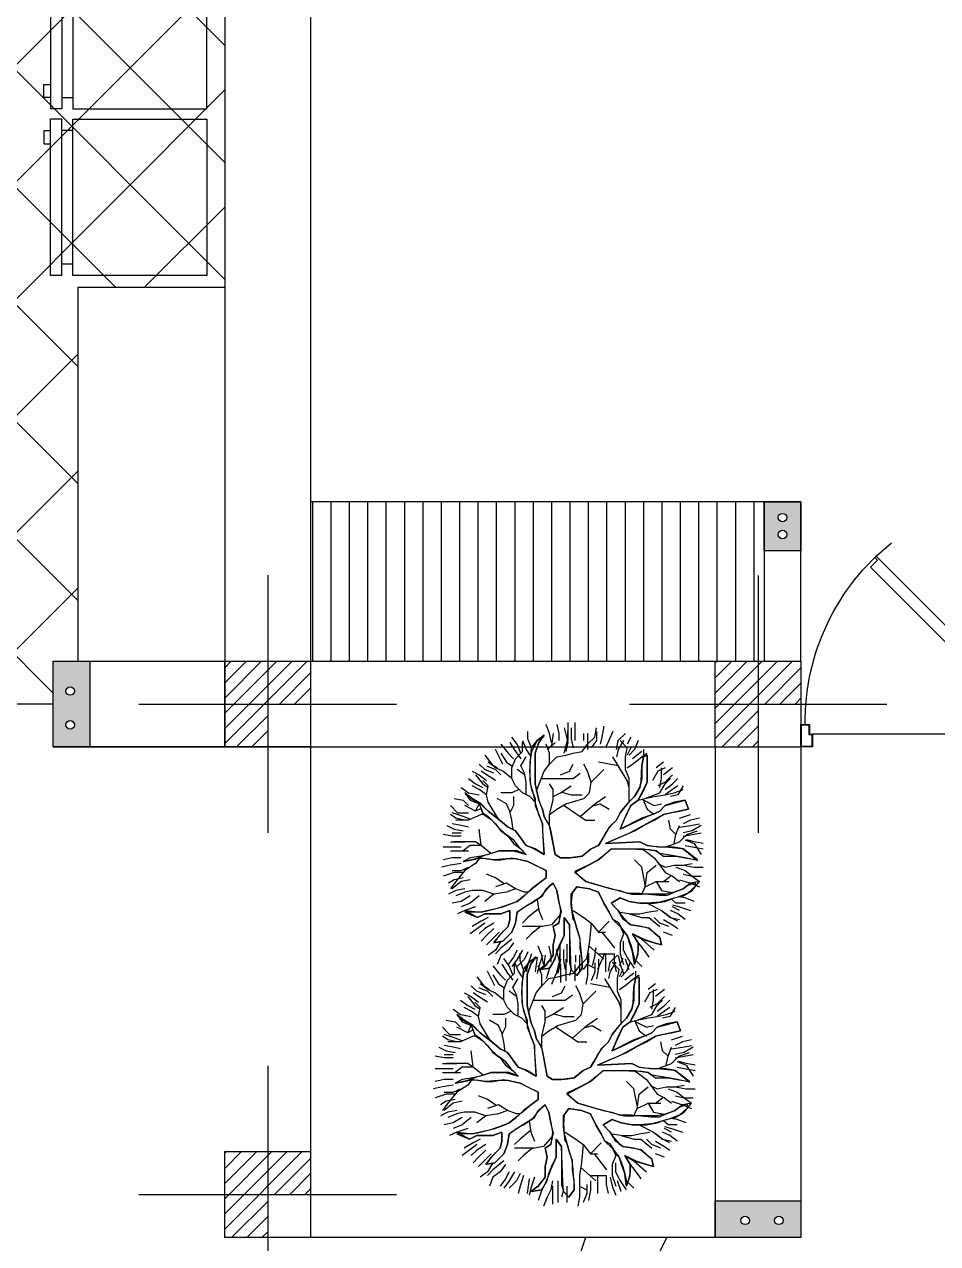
# Model space of a CAD drawing. Header units: inches. Extents: x -1482 to -895, y -39 to 122.
# Drawn here: x -1461.751 to -1458.026, y 71.573 to 76.544 of the extents above; entities that cross this region are included whole.
import ezdxf

# ---------------------------------------------------------------- set-up
doc = ezdxf.new("R2010")
doc.units = ezdxf.units.IN
doc.header["$MEASUREMENT"] = 0
doc.linetypes.add('DASHED2', pattern=[0.375, 0.25, -0.125])
doc.linetypes.add('SOLID_LINE', pattern=[0])
for name, color, linetype in [('axe', 150, 'Continuous'), ('fur', 22, 'Continuous'), ('GRADIANT', 251, 'Continuous')]:
    doc.layers.add(name, color=color, linetype=linetype)

# ---------------------------------------------------------------- blocks, each defined once
blk = doc.blocks.new('A$C78557366')
at = {"layer": 'GRADIANT', "ltscale": 0.3}
h = blk.add_hatch(dxfattribs=at)
h.set_pattern_fill('ANSI31', color=256, scale=0.2)
h.paths.add_polyline_path([(-0.1, 0), (0, 0), (0, 0.1), (-0.1, 0.1)], flags=16)
h.paths.add_polyline_path([(0.1, 0), (0.1, 0.1), (-0.1, 0.1), (-0.1, 0)], flags=17)
h.paths.add_polyline_path([(0, -0.1), (0.1, -0.1), (0.1, 0.1), (0, 0.1)])
h.paths.add_polyline_path([(0.1, -0.1), (0.1, 0.1), (-0.1, 0.1), (-0.1, -0.1)])
at = {"layer": 'axe', "ltscale": 0.3}
for p, q in [((0, 0.3), (0, -0.3)), ((-0.3, 0), (0.3, 0))]:
    blk.add_line(p, q, dxfattribs=at)
blk.add_lwpolyline([(0.1, 0.1), (-0.1, 0.1), (-0.1, -0.1), (0.1, -0.1)], close=True, dxfattribs=at)
blk = doc.blocks.new('*X10')
at = {"color": 0, "linetype": 'SOLID_LINE'}
for p, q in [((-0.105246, 1.993382), (0.090901, 2.242167)), ((0.090901, 2.242167), (0.050018, 2.024422)), ((0.46923, 2.195139), (0.531336, 2.210659)), ((0.531336, 2.055461), (0.46923, 2.195139)), ((0.531336, 2.210659), (0.655547, 2.070981)), ((-0.943671, 2.024422), (-0.788408, 2.086501)), ((-0.850513, 1.682986), (-0.943671, 2.024422)), ((-0.788408, 2.086501), (-0.695249, 1.651947)), ((-0.136299, 1.745065), (-0.120773, 1.915783)), ((-0.120773, 1.915783), (-0.105246, 1.993382)), ((0.050018, 2.024422), (0.018965, 1.869224)), ((0.577915, 1.993382), (0.531336, 2.055461)), ((0.640021, 1.838184), (0.577915, 1.993382)), ((0.655547, 2.070981), (0.717653, 1.915783)), ((0.717653, 1.915783), (0.764232, 1.760585)), ((-0.757355, 1.589868), (-0.850513, 1.682986)), ((-0.151825, 1.465709), (-0.136299, 1.745065)), ((0.018965, 1.869224), (-0.027614, 1.589868)), ((0.68713, 1.724685), (0.640021, 1.838184)), ((0.68713, 1.57844), (0.68713, 1.724685)), ((0.764232, 1.760585), (0.810811, 1.589868)), ((-0.726302, 1.527788), (-0.757355, 1.589868)), ((-0.664196, 1.372591), (-0.726302, 1.527788)), ((-0.695249, 1.651947), (-0.508932, 1.310511)), ((-0.074193, 1.527789), (-0.08972, 1.41915)), ((-0.027614, 1.589868), (-0.074193, 1.527789)), ((0.671073, 1.40363), (0.68713, 1.57844)), ((0.810811, 1.589868), (0.826338, 1.372591)), ((1.249611, 1.409696), (1.338708, 1.496749)), ((1.338708, 1.496749), (1.41634, 1.589868)), ((1.41634, 1.589868), (1.540552, 1.620907)), ((1.509499, 1.496749), (1.452104, 1.319699)), ((1.540552, 1.620907), (1.509499, 1.496749)), ((-1.688938, 1.310511), (-1.719991, 1.372591)), ((-1.719991, 1.372591), (-1.254199, 1.372591)), ((-1.533674, 1.279472), (-1.688938, 1.310511)), ((-1.266828, 1.269581), (-1.533674, 1.279472)), ((-1.161041, 1.248432), (-1.266828, 1.269581)), ((-1.254199, 1.372591), (-1.090309, 1.297199)), ((-1.090309, 1.297199), (-0.943671, 1.217393)), ((-0.446827, 0.906997), (-0.664196, 1.372591)), ((-0.508932, 1.310511), (-0.372516, 1.05648)), ((-0.229457, 1.248432), (-0.167352, 1.372591)), ((-0.167352, 1.372591), (-0.151825, 1.465709)), ((-0.08972, 1.41915), (-0.105246, 0.751799)), ((0.653381, 1.240951), (0.671073, 1.40363)), ((0.826338, 1.372591), (0.826338, 1.248432)), ((1.198971, 1.093234), (1.230024, 1.279472)), ((1.230024, 1.279472), (1.249611, 1.409696)), ((1.452104, 1.319699), (1.354235, 1.124274)), ((-1.005777, 1.155313), (-1.161041, 1.248432)), ((-0.943672, 1.093234), (-1.005777, 1.155313)), ((-0.803934, 0.969076), (-0.943672, 1.093234)), ((-0.943671, 1.217393), (-0.850513, 1.093234)), ((-0.850513, 1.093234), (-0.586564, 0.969076)), ((-0.372516, 1.05648), (-0.291417, 0.87119)), ((-0.217174, 1.015138), (-0.229457, 1.248432)), ((0.655547, 1.031155), (0.653381, 1.240951)), ((0.795285, 1.062195), (0.733179, 0.906997)), ((0.826338, 1.248432), (0.795285, 1.062195)), ((1.152392, 1.031155), (1.198971, 1.093234)), ((1.354235, 1.124274), (1.509499, 1.217393)), ((1.542101, 1.083457), (1.385288, 1.031155)), ((1.509499, 1.217393), (1.643348, 1.217393)), ((1.664763, 1.124274), (1.542101, 1.083457)), ((1.643348, 1.217393), (1.788974, 1.186353)), ((1.773448, 1.139794), (1.664763, 1.124274)), ((1.882132, 1.155313), (1.773448, 1.139794)), ((1.788974, 1.186353), (1.882132, 1.155313)), ((-0.726302, 0.906997), (-0.803934, 0.969076)), ((-0.602091, 0.844918), (-0.726302, 0.906997)), ((-0.498587, 0.741458), (-0.602091, 0.844918)), ((-0.586564, 0.969076), (-0.446827, 0.906997)), ((-0.291417, 0.87119), (-0.198405, 0.65868)), ((-0.198405, 0.65868), (-0.217174, 1.015138)), ((0.581691, 0.755292), (0.608383, 0.903463)), ((0.608383, 0.903463), (0.655547, 1.031155)), ((0.733179, 0.906997), (0.826338, 0.751799)), ((0.888443, 0.813878), (0.950549, 0.875957)), ((0.950549, 0.875957), (1.028181, 0.922517)), ((1.028181, 0.922517), (1.152392, 1.031155)), ((1.159614, 0.880964), (1.105813, 0.782839)), ((1.307656, 0.969076), (1.159614, 0.880964)), ((1.385288, 1.031155), (1.307656, 0.969076)), ((-0.369195, 0.65868), (-0.498587, 0.741458)), ((-0.294976, 0.616288), (-0.369195, 0.65868)), ((-0.105246, 0.751799), (-0.012088, 0.64316)), ((-0.012088, 0.64316), (0.084604, 0.527963)), ((0.536823, 0.59419), (0.581691, 0.755292)), ((0.826338, 0.751799), (0.888443, 0.813878)), ((0.981601, 0.720759), (0.826338, 0.627641)), ((1.105813, 0.782839), (0.981601, 0.720759)), ((-0.167352, 0.534522), (-0.294976, 0.616288)), ((-0.105246, 0.410364), (-0.167352, 0.534522)), ((0.084604, 0.527963), (0.170241, 0.36899)), ((0.453704, 0.317245), (0.488504, 0.433195)), ((0.488504, 0.433195), (0.536823, 0.59419)), ((0.640021, 0.534522), (0.577915, 0.379324)), ((0.826338, 0.627641), (0.640021, 0.534522)), ((-0.043141, 0.332765), (-0.105246, 0.410364)), ((0.018965, 0.255166), (-0.043141, 0.332765)), ((0.034491, 0.146527), (0.018965, 0.255166)), ((0.170241, 0.36899), (0.282144, 0.127239)), ((0.282144, 0.127239), (0.376072, 0.224126)), ((0.376072, 0.224126), (0.453704, 0.317245)), ((0.562389, 0.270686), (0.546862, 0.162047)), ((0.577915, 0.379324), (0.562389, 0.270686)), ((1.261076, 0.162047), (1.409065, 0.211356)), ((1.409065, 0.211356), (1.525025, 0.224126)), ((1.525025, 0.224126), (1.695816, 0.239646)), ((1.695816, 0.239646), (1.866606, 0.255166)), ((1.866606, 0.255166), (1.944238, 0.255166)), ((1.944238, 0.255166), (2.068449, 0.162047)), ((0.050018, 0.037889), (0.034491, 0.146527)), ((0.050018, -0.117309), (0.050018, 0.037889)), ((0.546862, 0.162047), (0.655161, 0.080858)), ((0.655161, 0.080858), (0.810876, 0.068928)), ((0.810876, 0.068928), (0.981601, 0.084448)), ((0.981601, 0.084448), (1.261076, 0.162047)), ((1.198971, 0.037889), (1.07476, -0.05523)), ((1.812092, 0.059742), (1.198971, 0.037889)), ((1.975291, 0.068928), (1.812092, 0.059742)), ((2.068449, 0.162047), (1.975291, 0.068928)), ((-0.012088, -0.210428), (0.050018, -0.117309)), ((0.608968, -0.179388), (0.484757, -0.241468)), ((0.795285, -0.148349), (0.608968, -0.179388)), ((0.968371, -0.097753), (0.795285, -0.148349)), ((1.167918, -0.148349), (0.968371, -0.097753)), ((1.07476, -0.05523), (1.385288, -0.05523)), ((1.230024, -0.241468), (1.167918, -0.148349)), ((1.385288, -0.05523), (1.587131, -0.148349)), ((1.587131, -0.148349), (1.726868, -0.194908)), ((1.726868, -0.194908), (1.866606, -0.256987)), ((-2.061572, -0.396665), (-1.937361, -0.489784)), ((-1.968414, -0.520824), (-2.061572, -0.396665)), ((-0.788408, -0.427705), (-0.664196, -0.396665)), ((-0.664196, -0.396665), (-0.483118, -0.298709)), ((-0.213931, -0.412185), (-0.539985, -0.427705)), ((-0.483118, -0.298709), (-0.311953, -0.266629)), ((-0.311953, -0.266629), (-0.097316, -0.226401)), ((-0.012088, -0.396665), (-0.213931, -0.412185)), ((-0.114013, -0.57377), (-0.012088, -0.396665)), ((-0.097316, -0.226401), (-0.012088, -0.210428)), ((0.267387, -0.365626), (0.189755, -0.520824)), ((0.391598, -0.365626), (0.267387, -0.365626)), ((0.484757, -0.489784), (0.391598, -0.365626)), ((0.484757, -0.241468), (0.531336, -0.303547)), ((0.531336, -0.303547), (0.640021, -0.396665)), ((0.640021, -0.396665), (0.723499, -0.45975)), ((1.385288, -0.210428), (1.230024, -0.241468)), ((1.540552, -0.241468), (1.385288, -0.210428)), ((1.726868, -0.241468), (1.540552, -0.241468)), ((1.882132, -0.365626), (1.726868, -0.241468)), ((1.866606, -0.256987), (1.944238, -0.303547)), ((1.975291, -0.489784), (1.882132, -0.365626)), ((1.944238, -0.303547), (1.975291, -0.489784)), ((-1.844202, -0.613943), (-1.968414, -0.520824)), ((-1.937361, -0.489784), (-1.751044, -0.551863)), ((-1.688938, -0.629462), (-1.844202, -0.613943)), ((-1.751044, -0.551863), (-1.223147, -0.551863)), ((-1.223147, -0.551863), (-1.067883, -0.520824)), ((-1.052356, -0.582903), (-1.20762, -0.629462)), ((-1.067883, -0.520824), (-0.943671, -0.489784)), ((-0.912619, -0.551863), (-1.052356, -0.582903)), ((-0.943671, -0.489784), (-0.86604, -0.458745)), ((-0.695249, -0.489784), (-0.912619, -0.551863)), ((-0.86604, -0.458745), (-0.788408, -0.427705)), ((-0.539985, -0.427705), (-0.695249, -0.489784)), ((-0.167352, -0.707061), (-0.114013, -0.57377)), ((0.189755, -0.520824), (0.112123, -0.676022)), ((0.624494, -0.660502), (0.484757, -0.489784)), ((0.723499, -0.45975), (0.859774, -0.680787)), ((-1.440516, -0.644982), (-1.688938, -0.629462)), ((-1.20762, -0.629462), (-1.440516, -0.644982)), ((-0.415774, -0.893299), (-0.291563, -0.80018)), ((-0.291563, -0.80018), (-0.167352, -0.707061)), ((-0.109208, -0.805459), (-0.257838, -0.918975)), ((-0.012088, -0.707061), (-0.109208, -0.805459)), ((-0.074193, -0.924338), (-0.012088, -0.707061)), ((0.112123, -0.676022), (0.065544, -0.877779)), ((0.698403, -0.741209), (0.624494, -0.660502)), ((0.795285, -0.862259), (0.698403, -0.741209)), ((0.859774, -0.680787), (0.981601, -0.862259)), ((-0.616372, -1.183577), (-0.47788, -1.017457)), ((-0.47788, -1.017457), (-0.415774, -0.893299)), ((-0.257838, -0.918975), (-0.357332, -1.063726)), ((-0.074193, -1.172655), (-0.074193, -0.924338)), ((0.065544, -0.877779), (0.065544, -1.048497)), ((0.826337, -0.939858), (0.795285, -0.862259)), ((0.888443, -1.110576), (0.826337, -0.939858)), ((1.105813, -0.986417), (0.950549, -0.986417)), ((0.950549, -0.986417), (1.012654, -1.141615)), ((0.981601, -0.862259), (1.167918, -0.893299)), ((1.230024, -1.017457), (1.105813, -0.986417)), ((1.167918, -0.893299), (1.323182, -0.955378)), ((1.307656, -1.095056), (1.230024, -1.017457)), ((1.323182, -0.955378), (1.478446, -1.110576)), ((-0.757355, -1.358892), (-0.616372, -1.183577)), ((-0.47788, -1.188175), (-0.602091, -1.296813)), ((-0.357332, -1.063726), (-0.47788, -1.188175)), ((-0.043141, -1.265774), (-0.074193, -1.172655)), ((0.065544, -1.048497), (0.08107, -1.265774)), ((0.950549, -1.358892), (0.888443, -1.110576)), ((1.012654, -1.141615), (1.012654, -1.420972)), ((1.447393, -1.219214), (1.307656, -1.095056)), ((1.509499, -1.265774), (1.447393, -1.219214)), ((1.478446, -1.110576), (1.509499, -1.265774)), ((-0.903369, -1.519374), (-0.757355, -1.358892)), ((-0.695249, -1.444251), (-0.803934, -1.483051)), ((-0.602091, -1.296813), (-0.695249, -1.444251)), ((0.003439, -1.420972), (-0.043141, -1.265774)), ((0.08107, -1.638249), (0.003439, -1.420972)), ((0.08107, -1.265774), (0.058037, -1.426942)), ((0.058037, -1.426942), (0.065544, -1.56065)), ((0.981601, -1.483051), (0.950549, -1.358892)), ((1.012654, -1.420972), (1.07476, -1.54513)), ((-0.881566, -1.51409), (-1.005777, -1.715848)), ((-1.005777, -1.715848), (-0.903369, -1.519374)), ((-0.757355, -1.576169), (-0.881566, -1.51409)), ((-0.803934, -1.483051), (-0.757355, -1.576169)), ((0.065544, -1.56065), (0.109079, -1.787361)), ((0.109079, -1.787361), (0.08107, -1.638249)), ((0.950549, -1.762407), (0.981601, -1.483051)), ((1.07476, -1.54513), (0.950549, -1.762407))]:
    blk.add_line(p, q, dxfattribs=at)
blk = doc.blocks.new('P__TREE_DECID_PLAN4')
at = {"color": 44, "linetype": 'SOLID_LINE'}
for p, q in [((-0.198405, 2.334818), (-0.229457, 2.17962)), ((-0.136299, 2.17962), (-0.105246, 2.334818)), ((0.205282, 2.17962), (0.205282, 2.334818)), ((-0.633144, 1.931303), (-0.695249, 2.117541)), ((-0.633144, 2.272738), (-0.602091, 2.117541)), ((-0.602091, 2.117541), (-0.539985, 1.993382)), ((-0.508932, 2.117541), (-0.539985, 2.272738)), ((-0.508932, 2.303778), (-0.415774, 2.14858)), ((-0.47788, 1.931303), (-0.508932, 2.117541)), ((-0.353668, 2.055461), (-0.415774, 2.241699)), ((-0.415774, 2.14858), (-0.384721, 1.993382)), ((-0.353668, 2.14858), (-0.384721, 2.303778)), ((-0.322616, 1.993382), (-0.353668, 2.14858)), ((-0.229457, 2.17962), (-0.26051, 2.055461)), ((-0.26051, 2.024422), (-0.198405, 2.17962)), ((-0.198405, 2.17962), (-0.012088, 2.303778)), ((-0.167352, 2.024422), (-0.136299, 2.17962)), ((-0.012088, 2.117541), (-0.105246, 1.993382)), ((0.08107, 2.241699), (-0.012088, 2.117541)), ((0.050018, 2.024422), (0.08107, 2.241699)), ((0.174229, 1.993382), (0.143176, 2.14858)), ((0.174229, 1.993382), (0.205282, 2.17962)), ((0.267387, 2.024422), (0.360546, 2.14858)), ((0.329493, 1.993382), (0.360546, 2.14858)), ((0.360546, 2.14858), (0.360546, 2.303778)), ((0.360546, 2.14858), (0.453704, 2.272738)), ((0.422651, 1.931303), (0.484757, 2.117541)), ((0.608968, 2.14858), (0.453704, 2.272738)), ((0.453704, 2.272738), (0.484757, 2.117541)), ((0.484757, 2.117541), (0.546862, 2.272738)), ((0.484757, 2.117541), (0.577915, 1.993382)), ((0.702126, 1.993382), (0.608968, 2.14858)), ((0.795285, 2.17962), (0.733179, 2.024422)), ((0.888443, 1.931303), (0.950549, 2.117541)), ((-0.757355, 1.931303), (-0.788408, 2.086501)), ((-0.726302, 1.776105), (-0.757355, 1.931303)), ((-0.353668, 1.869224), (-0.508932, 1.931303)), ((-0.229457, 1.931303), (-0.353668, 2.055461)), ((-0.136299, 1.682986), (-0.229457, 1.931303)), ((-0.105246, 1.993382), (-0.136299, 1.838184)), ((0.018965, 1.869224), (0.050018, 2.024422)), ((0.174229, 1.838184), (0.174229, 1.993382)), ((0.205282, 1.869224), (0.267387, 2.024422)), ((0.360546, 1.807145), (0.453704, 1.931303)), ((0.577915, 1.993382), (0.640021, 1.838184)), ((0.733179, 1.838184), (0.702126, 1.993382)), ((0.733179, 2.024422), (0.717653, 1.915783)), ((0.826338, 2.024422), (0.826338, 1.869224)), ((0.85739, 1.807145), (0.888443, 1.931303)), ((0.950549, 1.931303), (0.888443, 1.807145)), ((1.012654, 1.900263), (0.950549, 1.776105)), ((1.105813, 2.024422), (1.012654, 1.900263)), ((1.07476, 1.776105), (1.105813, 1.931303)), ((1.136865, 1.900263), (1.07476, 1.776105)), ((1.198971, 1.807145), (1.261076, 1.900263)), ((-0.912619, 1.838184), (-0.850513, 1.682986)), ((-0.850513, 1.682986), (-0.757355, 1.589868)), ((-0.695249, 1.651947), (-0.726302, 1.776105)), ((-0.446827, 1.776105), (-0.602091, 1.745066)), ((-0.353668, 1.869224), (-0.446827, 1.776105)), ((-0.198405, 1.838184), (-0.353668, 1.869224)), ((-0.136299, 1.838184), (-0.136299, 1.651947)), ((0.018965, 1.651947), (0.018965, 1.869224)), ((0.143176, 1.558828), (0.205282, 1.682986)), ((0.205282, 1.682986), (0.174229, 1.838184)), ((0.174229, 1.589868), (0.29844, 1.682986)), ((0.29844, 1.682986), (0.360546, 1.807145)), ((0.453704, 1.651947), (0.360546, 1.776105)), ((0.453704, 1.527789), (0.453704, 1.745066)), ((0.608968, 1.620907), (0.640021, 1.776105)), ((0.640021, 1.838184), (0.671073, 1.682986)), ((0.671073, 1.682986), (0.671073, 1.558828)), ((0.795285, 1.682986), (0.733179, 1.838184)), ((0.826338, 1.869224), (0.754576, 1.784714)), ((0.826338, 1.496749), (0.795285, 1.682986)), ((0.950549, 1.620907), (1.07476, 1.776105)), ((1.07476, 1.776105), (0.981601, 1.651947)), ((1.105813, 1.651947), (1.198971, 1.807145)), ((1.230024, 1.745066), (1.167918, 1.589868)), ((1.385288, 1.807145), (1.323182, 1.651947)), ((-1.59578, 1.651947), (-1.502622, 1.527789)), ((-1.316305, 1.620907), (-1.502622, 1.620907)), ((-1.440516, 1.558828), (-1.285252, 1.465709)), ((-0.850513, 1.496749), (-0.881566, 1.620907)), ((-0.788408, 1.372591), (-0.695249, 1.496749)), ((-0.757355, 1.589868), (-0.695249, 1.465709)), ((-0.602091, 1.496749), (-0.695249, 1.651947)), ((-0.508932, 1.310511), (-0.602091, 1.496749)), ((-0.136299, 1.558828), (-0.167352, 1.372591)), ((-0.136299, 1.651947), (-0.136299, 1.558828)), ((-0.105246, 1.310511), (-0.074193, 1.527789)), ((-0.074193, 1.527789), (0.018965, 1.651947)), ((-0.074193, 1.341551), (0.050018, 1.496749)), ((0.050018, 1.496749), (0.174229, 1.589868)), ((0.29844, 1.372591), (0.174229, 1.527789)), ((0.453704, 1.527789), (0.608968, 1.620907)), ((0.546862, 1.341551), (0.453704, 1.527789)), ((0.671073, 1.558828), (0.671073, 1.40363)), ((0.826338, 1.372591), (0.950549, 1.620907)), ((0.826338, 1.248432), (0.826338, 1.496749)), ((0.981601, 1.372591), (0.950549, 1.558828)), ((1.167918, 1.589868), (1.07476, 1.496749)), ((1.07476, 1.40363), (1.230024, 1.589868)), ((1.41634, 1.589868), (1.261076, 1.40363)), ((1.540552, 1.620907), (1.41634, 1.589868)), ((1.447393, 1.279472), (1.509499, 1.496749)), ((1.447393, 1.279472), (1.63371, 1.496749)), ((1.509499, 1.496749), (1.540552, 1.620907)), ((-1.81315, 1.310511), (-1.688938, 1.310511)), ((-1.782097, 1.279472), (-1.657886, 1.124274)), ((-1.688938, 1.279472), (-1.751044, 1.372591)), ((-1.533674, 1.372591), (-1.719991, 1.372591)), ((-1.688938, 1.310511), (-1.533674, 1.279472)), ((-1.564727, 1.124274), (-1.688938, 1.279472)), ((-1.409463, 1.372591), (-1.533674, 1.372591)), ((-1.533674, 1.279472), (-1.316305, 1.279472)), ((-1.254199, 1.372591), (-1.409463, 1.372591)), ((-0.695249, 1.465709), (-0.633144, 1.279472)), ((-0.633144, 1.279472), (-0.446827, 0.906997)), ((-0.415774, 1.155313), (-0.508932, 1.310511)), ((-0.167352, 1.372591), (-0.229457, 1.248432)), ((-0.105246, 1.279472), (-0.074193, 1.341551)), ((-0.105246, 1.124274), (-0.105246, 1.310511)), ((0.205282, 1.279472), (0.08107, 1.155313)), ((0.543739, 1.347796), (0.205282, 1.279472)), ((0.546862, 1.341551), (0.29844, 1.372591)), ((0.671073, 1.279472), (0.546862, 1.341551)), ((0.671073, 1.40363), (0.671073, 1.248432)), ((0.671073, 1.124274), (0.671073, 1.279472)), ((1.012654, 1.248432), (0.981601, 1.372591)), ((1.012654, 1.062195), (1.07476, 1.279472)), ((1.07476, 1.279472), (1.07476, 1.40363)), ((1.230024, 1.279472), (1.198971, 1.093234)), ((1.261076, 1.40363), (1.230024, 1.279472)), ((1.354235, 1.124274), (1.447393, 1.279472)), ((1.509499, 1.217393), (1.664763, 1.341551)), ((1.664763, 1.341551), (1.757921, 1.40363)), ((1.788974, 1.155313), (1.913185, 1.279472)), ((-2.030519, 1.093234), (-1.906308, 1.031155)), ((-1.968414, 1.217393), (-1.81315, 1.155313)), ((-1.844202, 1.093234), (-1.719991, 1.031155)), ((-1.81315, 1.155313), (-1.719991, 1.062195)), ((-1.502622, 1.031155), (-1.564727, 1.124274)), ((-1.316305, 1.062195), (-1.471569, 1.000116)), ((-0.726302, 1.031155), (-0.850513, 1.093234)), ((-0.198405, 0.65868), (-0.415774, 1.155313)), ((-0.229457, 1.248432), (-0.198405, 0.65868)), ((-0.105246, 0.751799), (-0.105246, 1.124274)), ((0.671073, 1.093234), (0.640021, 0.969076)), ((0.671073, 1.248432), (0.671073, 1.093234)), ((0.733179, 0.906997), (0.795285, 1.062195)), ((0.795285, 1.062195), (0.826338, 1.248432)), ((0.981601, 0.906997), (1.012654, 1.093234)), ((1.012654, 1.093234), (1.012654, 1.248432)), ((1.198971, 1.093234), (1.105813, 0.969076)), ((1.509499, 1.217393), (1.354235, 1.124274)), ((1.385288, 1.031155), (1.540552, 1.093234)), ((1.695816, 1.217393), (1.509499, 1.217393)), ((1.540552, 1.093234), (1.788974, 1.155313)), ((1.664763, 1.124274), (1.882132, 1.155313)), ((1.882132, 1.155313), (1.695816, 1.217393)), ((1.944238, 1.155313), (1.757921, 1.031155)), ((1.975291, 1.062195), (1.788974, 1.000116)), ((-1.968414, 0.875957), (-2.092625, 1.000116)), ((-1.844202, 1.031155), (-1.968414, 0.906997)), ((-1.968414, 0.969076), (-1.81315, 0.875957)), ((-1.81315, 0.844918), (-1.968414, 0.875957)), ((-1.688938, 1.000116), (-1.844202, 1.031155)), ((-1.81315, 0.875957), (-1.688938, 0.844918)), ((-1.285252, 1.031155), (-1.688938, 0.782839)), ((-1.471569, 1.000116), (-1.688938, 1.000116)), ((-1.533674, 0.875957), (-1.564727, 0.720759)), ((-0.881566, 1.031155), (-0.726302, 0.906997)), ((-0.446827, 0.906997), (-0.726302, 1.031155)), ((-0.726302, 0.906997), (-0.602091, 0.844918)), ((-0.602091, 0.844918), (-0.47788, 0.720759)), ((0.640021, 0.969076), (0.546862, 0.627641)), ((0.826338, 0.751799), (0.733179, 0.906997)), ((0.950549, 0.875957), (0.826338, 0.751799)), ((1.105813, 0.969076), (0.950549, 0.875957)), ((1.105813, 0.782839), (1.230024, 0.906997)), ((1.230024, 0.906997), (1.385288, 1.031155)), ((1.2462, 0.919932), (1.354235, 0.969076)), ((1.354235, 0.969076), (1.509499, 0.906997)), ((1.63371, 0.969076), (1.478446, 0.969076)), ((1.509499, 0.906997), (1.695816, 0.906997)), ((1.757921, 1.031155), (1.63371, 0.969076)), ((1.695816, 0.906997), (1.882132, 0.969076)), ((1.726868, 0.875957), (1.882132, 0.906997)), ((2.006343, 0.844918), (1.851079, 0.813878)), ((1.882132, 0.906997), (2.037396, 0.969076)), ((-2.123677, 0.782839), (-1.844202, 0.65868)), ((-1.564727, 0.720759), (-1.59578, 0.534522)), ((-0.881566, 0.565562), (-0.788408, 0.720759)), ((-0.47788, 0.720759), (-0.26051, 0.596601)), ((0.826338, 0.627641), (0.981601, 0.720759)), ((0.981601, 0.720759), (1.105813, 0.782839)), ((1.323182, 0.596601), (1.478446, 0.720759)), ((1.478446, 0.720759), (1.602657, 0.813878)), ((1.851079, 0.813878), (1.695816, 0.813878)), ((1.695816, 0.65868), (2.006343, 0.65868)), ((-2.216836, 0.627641), (-2.030519, 0.596601)), ((-2.030519, 0.472443), (-2.185783, 0.503482)), ((-2.123677, 0.503482), (-1.968414, 0.503482)), ((-2.030519, 0.596601), (-1.906308, 0.565562)), ((-1.906308, 0.348285), (-2.030519, 0.472443)), ((-1.968414, 0.503482), (-1.844202, 0.410364)), ((-1.471569, 0.627641), (-1.378411, 0.534522)), ((-1.378411, 0.534522), (-1.254199, 0.410364)), ((-2.092625, 0.348285), (-1.968414, 0.348285)), ((-1.968414, 0.286205), (-2.092625, 0.286205)), ((-1.968414, 0.348285), (-1.81315, 0.348285)), ((-1.782097, 0.255166), (-1.906308, 0.348285)), ((-1.751044, 0.099968), (-1.782097, 0.255166)), ((-1.440516, 0.348285), (-1.564727, 0.286205)), ((-1.254199, 0.410364), (-1.440516, 0.348285)), ((-1.316305, 0.099968), (-1.409463, 0.224126)), ((-2.278941, 0.131007), (-2.092625, 0.131007)), ((-2.278941, 0.006849), (-2.123677, 0.006849)), ((-2.185783, 0.068928), (-1.999466, 0.068928)), ((-2.185783, -0.05523), (-1.937361, 0.006849)), ((-2.123677, 0.006849), (-1.968414, 0.006849)), ((-1.999466, 0.006849), (-2.123677, 0.006849)), ((-2.092625, 0.131007), (-1.968414, 0.131007)), ((-1.999466, 0.068928), (-1.844202, 0.099968)), ((-1.751044, -0.05523), (-1.999466, 0.006849)), ((-1.937361, 0.006849), (-1.782097, -0.024191)), ((-1.719991, -0.024191), (-1.751044, 0.099968)), ((-1.440516, 0.037889), (-1.564727, 0.099968)), ((-1.378411, -0.117309), (-1.440516, 0.037889)), ((-1.316305, -0.446329), (-1.316305, 0.099968)), ((-2.247889, -0.179388), (-2.092625, -0.148349)), ((-2.092625, -0.148349), (-1.968414, -0.148349)), ((-1.688938, -0.179388), (-1.719991, -0.024191)), ((-1.564727, -0.303547), (-1.688938, -0.179388)), ((-2.092625, -0.303547), (-2.247889, -0.365626)), ((-2.092625, -0.241468), (-1.883018, -0.272507)), ((-1.937361, -0.272507), (-2.092625, -0.303547)), ((-1.828676, -0.334586), (-1.937361, -0.210428)), ((-1.751044, -0.303547), (-1.906308, -0.365626)), ((-1.564727, -0.303547), (-1.751044, -0.303547)), ((-1.440516, -0.396665), (-1.564727, -0.303547)), ((-0.415774, -0.427705), (-0.012088, -0.396665)), ((-0.012088, -0.396665), (-0.105246, -0.551863)), ((-0.539985, -0.427705), (-0.415774, -0.427705)), ((-0.105246, -0.551863), (-0.167352, -0.707061)), ((0.577915, -0.613943), (0.671073, -0.707061)), ((0.826338, -0.613943), (0.702126, -0.427705)), ((0.764232, -0.520824), (0.950549, -0.489784)), ((0.888443, -0.738101), (0.826338, -0.613943)), ((0.922235, -0.494501), (1.07476, -0.676022)), ((0.950549, -0.489784), (1.105813, -0.427705)), ((1.230024, -0.427705), (1.230024, -0.644982)), ((1.230024, -0.458745), (1.354235, -0.613943)), ((1.354235, -0.613943), (1.447393, -0.707061)), ((-0.167352, -0.707061), (-0.415774, -0.893299)), ((-0.198405, -0.924338), (-0.105246, -0.80018)), ((-0.105246, -0.80018), (-0.012088, -0.707061)), ((-0.012088, -0.707061), (-0.074193, -0.862259)), ((0.050018, -0.955378), (0.08107, -0.80018)), ((0.08107, -0.80018), (0.112123, -0.676022)), ((0.640021, -0.738101), (0.577915, -0.893299)), ((0.640021, -0.676022), (0.640021, -0.738101)), ((0.671073, -0.707061), (0.795285, -0.862259)), ((0.981601, -0.862259), (0.888443, -0.738101)), ((1.07476, -0.676022), (1.167918, -0.76914)), ((1.230024, -0.644982), (1.230024, -0.76914)), ((1.63371, -0.76914), (1.788974, -0.862259)), ((1.664763, -0.676022), (1.788974, -0.738101)), ((-0.47788, -1.017457), (-0.633144, -1.203694)), ((-0.434729, -0.931192), (-0.602091, -0.955378)), ((-0.415774, -0.893299), (-0.47788, -1.017457)), ((-0.415774, -1.141615), (-0.322616, -1.017457)), ((-0.322616, -1.017457), (-0.198405, -0.924338)), ((-0.074193, -0.862259), (-0.074193, -0.986417)), ((-0.074193, -0.986417), (-0.074193, -1.172655)), ((0.08107, -1.141615), (0.050018, -0.955378)), ((0.577915, -0.893299), (0.484757, -1.048497)), ((0.577915, -0.893299), (0.640021, -1.048497)), ((0.795285, -0.862259), (0.85739, -1.017457)), ((0.85739, -1.017457), (0.919496, -1.203694)), ((1.012654, -1.141615), (0.950549, -0.986417)), ((0.950549, -0.986417), (1.105813, -0.986417)), ((1.167918, -0.893299), (0.981601, -0.862259)), ((1.105813, -0.986417), (1.230024, -1.017457)), ((1.323182, -0.955378), (1.167918, -0.893299)), ((1.230024, -1.017457), (1.385288, -1.172655)), ((1.478446, -1.110576), (1.323182, -0.955378)), ((1.447393, -0.955378), (1.602657, -1.141615)), ((1.509499, -0.924338), (1.63371, -1.017457)), ((1.63371, -0.862259), (1.757921, -0.924338)), ((1.63371, -1.017457), (1.726868, -1.141615)), ((-0.664196, -1.358892), (-0.539985, -1.234734)), ((-0.539985, -1.234734), (-0.415774, -1.141615)), ((-0.074193, -1.172655), (-0.012088, -1.358892)), ((0.08107, -1.265774), (0.08107, -1.141615)), ((0.391598, -1.234734), (0.329493, -1.389932)), ((0.496874, -1.084833), (0.391598, -1.234734)), ((0.484757, -1.048497), (0.546862, -1.234734)), ((0.640021, -1.048497), (0.671073, -1.265774)), ((0.919496, -1.203694), (0.950549, -1.358892)), ((1.012654, -1.265774), (1.012654, -1.141615)), ((1.323182, -1.172655), (1.41634, -1.265774)), ((1.385288, -1.172655), (1.509499, -1.265774)), ((1.509499, -1.265774), (1.478446, -1.110576)), ((1.478446, -1.141615), (1.63371, -1.234734)), ((1.602657, -1.141615), (1.695816, -1.234734)), ((1.63371, -1.234734), (1.726868, -1.358892)), ((-0.027491, -1.312702), (-0.167352, -1.483051)), ((-0.012088, -1.358892), (0.018965, -1.483051)), ((0.050018, -1.483051), (0.08107, -1.265774)), ((0.671073, -1.265774), (0.608968, -1.452011)), ((0.608968, -1.452011), (0.608968, -1.638249)), ((0.671073, -1.265774), (0.795285, -1.420972)), ((0.950549, -1.358892), (0.981601, -1.483051)), ((1.012654, -1.420972), (1.012654, -1.265774)), ((1.07476, -1.54513), (1.012654, -1.420972)), ((1.07476, -1.358892), (1.136865, -1.483051)), ((1.167918, -1.265774), (1.261076, -1.420972)), ((1.167918, -1.420972), (1.261076, -1.54513)), ((1.261076, -1.265774), (1.385288, -1.389932)), ((1.261076, -1.420972), (1.354235, -1.51409)), ((1.385288, -1.389932), (1.478446, -1.483051)), ((1.41634, -1.265774), (1.540552, -1.389932)), ((-0.616046, -1.673123), (-0.664196, -1.793446)), ((-0.167352, -1.483051), (-0.446827, -1.51409)), ((-0.167352, -1.483051), (-0.229457, -1.576169)), ((-0.229457, -1.576169), (-0.229457, -1.793446)), ((-0.167352, -1.483051), (-0.167352, -1.669288)), ((-0.167352, -1.669288), (-0.074193, -1.793446)), ((0.018965, -1.483051), (0.050018, -1.669288)), ((0.018965, -1.483051), (0.143176, -1.576169)), ((0.08107, -1.638249), (0.050018, -1.483051)), ((0.050018, -1.669288), (0.112123, -1.793446)), ((0.112123, -1.793446), (0.08107, -1.638249)), ((0.143176, -1.576169), (0.267387, -1.762407)), ((0.422651, -1.669288), (0.453704, -1.824486)), ((0.608968, -1.638249), (0.640021, -1.762407)), ((0.702126, -1.51409), (0.826338, -1.669288)), ((0.702126, -1.669288), (0.795285, -1.824486)), ((0.826338, -1.669288), (0.888443, -1.824486)), ((0.888443, -1.576169), (0.950549, -1.762407)), ((0.981601, -1.483051), (0.981601, -1.638249)), ((0.981601, -1.762407), (1.07476, -1.54513)), ((0.981601, -1.638249), (0.981601, -1.762407)), ((1.136865, -1.483051), (1.230024, -1.638249)), ((1.261076, -1.54513), (1.354235, -1.669288)), ((-0.602091, -1.762407), (-0.633144, -1.917605)), ((-0.602091, -1.700328), (-0.602091, -1.917605)), ((-0.508932, -1.824486), (-0.539985, -1.979684)), ((-0.47788, -1.700328), (-0.508932, -1.824486)), ((-0.446827, -1.948644), (-0.415774, -1.793446)), ((-0.384721, -1.979684), (-0.384721, -1.824486)), ((-0.322616, -1.824486), (-0.322616, -1.979684)), ((-0.229457, -1.917605), (-0.229457, -1.762407)), ((-0.229457, -1.793446), (-0.229457, -1.948644)), ((-0.136299, -1.824486), (-0.136299, -1.979684)), ((-0.074193, -1.886565), (-0.074193, -1.700328)), ((-0.074193, -2.010723), (-0.074193, -1.886565)), ((0.050018, -1.824486), (0.050018, -1.979684)), ((0.143176, -1.824486), (0.174229, -2.010723)), ((0.267387, -1.824486), (0.205282, -1.700328)), ((0.267387, -1.762407), (0.453704, -1.917605)), ((0.267387, -1.979684), (0.267387, -1.824486)), ((0.29844, -1.793446), (0.29844, -1.948644)), ((0.391598, -1.793446), (0.422651, -1.948644)), ((0.453704, -1.824486), (0.577915, -1.979684)), ((0.577915, -1.762407), (0.608968, -1.917605)), ((0.640021, -1.762407), (0.702126, -1.917605)), ((0.795285, -1.824486), (0.826338, -1.979684)), ((0.950549, -1.762407), (1.012654, -1.886565)), ((-0.508932, -2.072803), (-0.446827, -1.948644)), ((-0.322616, -1.979684), (-0.353668, -2.134882)), ((-0.229457, -2.010723), (-0.229457, -1.917605)), ((-0.136299, -1.979684), (-0.136299, -2.134882)), ((0.050018, -1.979684), (0.08107, -2.134882)), ((0.174229, -2.010723), (0.205282, -2.165921)), ((0.29844, -1.948644), (0.360546, -2.134882)), ((0.422651, -1.948644), (0.484757, -2.041763)), ((0.453704, -1.917605), (0.577915, -2.010723)), ((0.608968, -1.917605), (0.671073, -2.041763))]:
    blk.add_line(p, q, dxfattribs=at)
at = {"color": 66, "linetype": 'SOLID_LINE'}
for p, q in [((-1.223147, 1.807145), (-1.316305, 1.900263)), ((-1.192094, 1.993382), (-1.03683, 1.900263)), ((-1.192094, 1.900263), (-1.129988, 1.807145)), ((-1.067883, 1.838184), (-1.129988, 1.993382)), ((-1.03683, 1.900263), (-1.005777, 1.776105)), ((-0.788408, 2.086501), (-0.943671, 2.024422)), ((-0.943671, 2.024422), (-0.912619, 1.838184)), ((-1.502622, 1.807145), (-1.378411, 1.651947)), ((-1.502622, 1.682986), (-1.440516, 1.558828)), ((-1.378411, 1.807145), (-1.254199, 1.682986)), ((-1.223147, 1.682986), (-1.316305, 1.776105)), ((-1.254199, 1.682986), (-1.192094, 1.558828)), ((-1.129988, 1.682986), (-1.223147, 1.807145)), ((-1.067883, 1.589868), (-1.223147, 1.682986)), ((-1.129988, 1.807145), (-1.03683, 1.682986)), ((-1.03683, 1.682986), (-1.067883, 1.838184)), ((-1.005777, 1.496749), (-1.03683, 1.682986)), ((-1.161041, 1.589868), (-1.316305, 1.620907)), ((-0.976853, 1.352192), (-1.067883, 1.589868)), ((-0.974724, 1.341551), (-1.005777, 1.496749)), ((-0.959198, 1.279472), (-0.850513, 1.496749)), ((-1.316305, 1.279472), (-1.161041, 1.248432)), ((-1.129988, 1.310511), (-1.254199, 1.372591)), ((-0.943671, 1.217393), (-1.129988, 1.310511)), ((-0.943671, 1.217393), (-0.974724, 1.341551)), ((-0.96406, 1.298911), (-0.788408, 1.372591)), ((-1.192094, 1.062195), (-1.316305, 1.062195)), ((-1.161041, 1.062195), (-1.285252, 1.031155)), ((-0.912619, 1.062195), (-1.192094, 1.062195)), ((-1.161041, 1.248432), (-1.005777, 1.155313)), ((-1.005777, 1.155313), (-0.881566, 1.031155)), ((-0.850513, 1.093234), (-0.943671, 1.217393)), ((-0.881566, 0.472443), (-1.005777, 0.65868)), ((0.08107, 0.534522), (-0.105246, 0.751799)), ((1.323182, 0.534522), (1.136865, 0.720759)), ((1.323182, 0.534522), (1.323182, 0.65868)), ((1.695816, 0.522135), (1.695816, 0.813878)), ((-0.842662, 0.428001), (-0.881566, 0.565562)), ((-0.664196, 0.224126), (-0.881566, 0.472443)), ((-0.602091, 0.317245), (-0.602091, 0.472443)), ((-0.26051, 0.596601), (-0.167352, 0.534522)), ((-0.167352, 0.534522), (-0.105246, 0.410364)), ((0.29844, 0.131007), (0.08107, 0.534522)), ((0.546862, 0.627641), (0.453704, 0.317245)), ((0.577915, 0.379324), (0.640021, 0.534522)), ((0.640021, 0.534522), (0.826338, 0.627641)), ((1.167918, 0.410364), (1.323182, 0.534522)), ((1.559498, 0.36775), (1.788974, 0.627641)), ((1.788974, 0.534522), (1.944238, 0.534522)), ((1.851079, 0.472443), (2.006343, 0.472443)), ((1.882132, 0.348285), (1.944238, 0.472443)), ((1.944238, 0.534522), (2.130555, 0.503482)), ((2.006343, 0.472443), (2.161607, 0.410364)), ((-1.067883, 0.379324), (-1.254199, 0.410364)), ((-0.974724, 0.286205), (-1.067883, 0.379324)), ((-1.03683, 0.068928), (-1.03683, 0.255166)), ((-0.881566, -0.024191), (-0.974724, 0.286205)), ((-0.850513, -0.05523), (-0.664196, 0.224126)), ((-0.664196, 0.224126), (-0.602091, 0.317245)), ((-0.105246, 0.410364), (0.018965, 0.255166)), ((0.018965, 0.255166), (0.050018, 0.037889)), ((0.453704, 0.317245), (0.29844, 0.131007)), ((0.546862, 0.162047), (0.577915, 0.379324)), ((0.950549, 0.099968), (1.07476, 0.286205)), ((1.07476, 0.286205), (1.167918, 0.410364)), ((1.167918, 0.410364), (1.478446, 0.379324)), ((1.447393, 0.224126), (1.261076, 0.162047)), ((1.602657, 0.224126), (1.447393, 0.224126)), ((1.478446, 0.379324), (1.695816, 0.348285)), ((1.788974, 0.255166), (1.602657, 0.224126)), ((1.695816, 0.348285), (1.882132, 0.348285)), ((1.757921, 0.348285), (1.913185, 0.348285)), ((1.944238, 0.255166), (1.788974, 0.255166)), ((1.913185, 0.348285), (2.068449, 0.348285)), ((2.068449, 0.162047), (1.944238, 0.255166)), ((2.068449, 0.348285), (2.223713, 0.317245)), ((-1.067883, -0.117309), (-1.192094, 0.068928)), ((-1.081568, -0.09679), (-1.03683, 0.068928)), ((0.050018, 0.037889), (0.050018, -0.117309)), ((0.671073, 0.068928), (0.546862, 0.162047)), ((0.85739, 0.068928), (0.671073, 0.068928)), ((1.105813, 0.099968), (0.85739, 0.068928)), ((1.07476, -0.05523), (1.198971, 0.037889)), ((1.136865, 0.131007), (1.105813, 0.099968)), ((1.261076, 0.162047), (1.136865, 0.131007)), ((1.198971, 0.037889), (1.385288, 0.037889)), ((1.385288, 0.037889), (1.509499, 0.037889)), ((1.509499, 0.037889), (1.695816, 0.037889)), ((1.695816, 0.037889), (1.851079, 0.037889)), ((1.851079, 0.037889), (1.975291, 0.068928)), ((1.882132, 0.131007), (2.006343, 0.131007)), ((1.944238, 0.068928), (2.068449, 0.037889)), ((1.975291, 0.068928), (2.068449, 0.162047)), ((2.006343, 0.131007), (2.161607, 0.131007)), ((-1.005777, -0.241468), (-1.067883, -0.117309)), ((-0.788408, -0.179388), (-0.881566, -0.024191)), ((-0.695249, -0.303547), (-0.788408, -0.179388)), ((0.050018, -0.117309), (-0.012088, -0.210428)), ((0.484757, -0.241468), (0.608968, -0.179388)), ((0.608968, -0.179388), (0.795285, -0.148349)), ((0.795285, -0.148349), (0.950549, -0.117309)), ((0.950549, -0.117309), (1.167918, -0.148349)), ((1.034372, -0.129279), (1.198971, -0.272507)), ((1.230024, -0.05523), (1.07476, -0.05523)), ((1.167918, -0.148349), (1.230024, -0.241468)), ((1.385288, -0.05523), (1.230024, -0.05523)), ((1.509499, -0.117309), (1.385288, -0.05523)), ((1.664763, -0.179388), (1.509499, -0.117309)), ((1.788974, -0.210428), (1.664763, -0.179388)), ((1.788974, -0.024191), (1.975291, -0.024191)), ((1.788974, -0.117309), (1.944238, -0.148349)), ((1.882132, -0.117309), (2.006343, -0.117309)), ((1.944238, -0.148349), (2.068449, -0.210428)), ((1.975291, -0.024191), (2.161607, -0.024191)), ((2.006343, -0.117309), (2.19266, -0.117309)), ((-1.937361, -0.489784), (-2.061572, -0.396665)), ((-2.061572, -0.396665), (-1.968414, -0.520824)), ((-1.102392, -0.527723), (-1.440516, -0.396665)), ((-1.129988, -0.241468), (-1.223147, -0.303547)), ((-0.943671, -0.241468), (-1.129988, -0.241468)), ((-0.695249, -0.303547), (-0.943671, -0.241468)), ((-0.664196, -0.396665), (-0.788408, -0.427705)), ((-0.508932, -0.303547), (-0.695249, -0.303547)), ((-0.508932, -0.303547), (-0.664196, -0.396665)), ((-0.012088, -0.210428), (-0.508932, -0.303547)), ((0.112123, -0.676022), (0.267387, -0.365626)), ((0.267387, -0.365626), (0.391598, -0.365626)), ((0.391598, -0.365626), (0.577915, -0.613943)), ((0.577915, -0.365626), (0.484757, -0.241468)), ((0.702126, -0.427705), (0.577915, -0.365626)), ((1.198971, -0.272507), (1.230024, -0.427705)), ((1.230024, -0.241468), (1.385288, -0.210428)), ((1.385288, -0.210428), (1.540552, -0.241468)), ((1.540552, -0.241468), (1.726868, -0.241468)), ((1.726868, -0.241468), (1.882132, -0.365626)), ((1.944238, -0.303547), (1.788974, -0.210428)), ((1.882132, -0.365626), (1.975291, -0.489784)), ((1.975291, -0.489784), (1.944238, -0.303547)), ((1.944238, -0.303547), (2.130555, -0.365626)), ((2.068449, -0.210428), (2.223713, -0.272507)), ((-1.844202, -0.613943), (-1.999466, -0.676022)), ((-1.968414, -0.520824), (-1.782097, -0.613943)), ((-1.751044, -0.551863), (-1.937361, -0.489784)), ((-1.782097, -0.613943), (-1.59578, -0.644982)), ((-1.533674, -0.551863), (-1.751044, -0.551863)), ((-1.378411, -0.551863), (-1.533674, -0.551863)), ((-1.223147, -0.551863), (-1.378411, -0.551863)), ((-1.285252, -0.644982), (-1.129988, -0.613943)), ((-1.067883, -0.520824), (-1.223147, -0.551863)), ((-1.129988, -0.613943), (-0.974724, -0.551863)), ((-0.943671, -0.489784), (-1.067883, -0.520824)), ((-0.912619, -0.551863), (-1.005777, -0.644982)), ((-0.974724, -0.551863), (-0.850513, -0.551863)), ((-0.788408, -0.427705), (-0.943671, -0.489784)), ((-0.850513, -0.551863), (-0.695249, -0.489784)), ((-0.695249, -0.489784), (-0.539985, -0.427705)), ((1.695816, -0.613943), (1.882132, -0.676022)), ((1.726868, -0.427705), (1.913185, -0.489784)), ((1.757921, -0.520824), (2.006343, -0.551863)), ((1.913185, -0.489784), (2.037396, -0.520824)), ((-1.999466, -0.676022), (-2.123677, -0.676022)), ((-1.968414, -0.76914), (-1.81315, -0.707061)), ((-1.782097, -0.76914), (-1.937361, -0.76914)), ((-1.751044, -0.80018), (-1.906308, -0.862259)), ((-1.81315, -0.707061), (-1.719991, -0.644982)), ((-1.657886, -0.893299), (-1.782097, -0.76914)), ((-1.782097, -0.893299), (-1.657886, -0.80018)), ((-1.533674, -0.80018), (-1.688938, -0.707061)), ((-1.59578, -0.644982), (-1.440516, -0.644982)), ((-1.409463, -0.738101), (-1.533674, -0.80018)), ((-1.378411, -0.738101), (-1.471569, -0.862259)), ((-1.440516, -0.644982), (-1.285252, -0.644982)), ((-1.254199, -0.707061), (-1.409463, -0.738101)), ((-1.03683, -0.707061), (-1.254199, -0.707061)), ((-1.067883, -0.76914), (-1.192094, -0.893299)), ((-1.129988, -0.83122), (-1.067883, -0.955378)), ((-1.005777, -0.644982), (-1.067883, -0.76914)), ((1.788974, -0.738101), (1.913185, -0.862259)), ((1.882132, -0.676022), (2.006343, -0.707061)), ((-1.906308, -0.862259), (-2.030519, -0.955378)), ((-1.937361, -0.986417), (-1.782097, -0.893299)), ((-1.906308, -1.141615), (-1.751044, -1.017457)), ((-1.751044, -1.017457), (-1.657886, -0.924338)), ((-1.502622, -0.955378), (-1.657886, -0.893299)), ((-1.59578, -1.048497), (-1.533674, -0.955378)), ((-1.316305, -0.955378), (-1.502622, -0.955378)), ((-1.316305, -0.955378), (-1.440516, -1.110576)), ((-1.192094, -0.893299), (-1.316305, -0.955378)), ((-1.067883, -0.955378), (-1.067883, -1.141615)), ((-1.005777, -0.924338), (-0.850513, -0.924338)), ((-0.757355, -0.986417), (-0.881566, -1.048497)), ((-0.850513, -0.924338), (-0.726302, -0.986417)), ((-0.602091, -0.955378), (-0.757355, -0.986417)), ((1.757921, -0.924338), (1.882132, -1.017457)), ((1.788974, -0.862259), (1.913185, -0.955378)), ((-1.688938, -1.172655), (-1.81315, -1.234734)), ((-1.751044, -1.141615), (-1.59578, -1.048497)), ((-1.564727, -1.110576), (-1.688938, -1.172655)), ((-1.502622, -1.234734), (-1.59578, -1.358892)), ((-1.564727, -1.296813), (-1.502622, -1.203694)), ((-1.533674, -1.389932), (-1.471569, -1.234734)), ((-1.440516, -1.110576), (-1.502622, -1.234734)), ((-1.471569, -1.234734), (-1.378411, -1.141615)), ((-1.285252, -1.234734), (-1.378411, -1.389932)), ((-0.881566, -1.048497), (-0.974724, -1.203694)), ((-0.616372, -1.183577), (-0.912619, -1.358892)), ((-0.633144, -1.203694), (-0.757355, -1.358892)), ((1.726868, -1.141615), (1.882132, -1.203694)), ((-1.719991, -1.420972), (-1.564727, -1.296813)), ((-1.471569, -1.420972), (-1.564727, -1.51409)), ((-1.409463, -1.265774), (-1.471569, -1.420972)), ((-1.378411, -1.389932), (-1.440516, -1.483051)), ((-1.378411, -1.51409), (-1.285252, -1.389932)), ((-1.378411, -1.576169), (-1.223147, -1.452011)), ((-1.192094, -1.358892), (-1.285252, -1.452011)), ((-1.223147, -1.452011), (-1.161041, -1.358892)), ((-1.223147, -1.576169), (-1.161041, -1.452011)), ((-1.03683, -1.389932), (-1.192094, -1.358892)), ((-1.03683, -1.389932), (-1.129988, -1.51409)), ((-0.912619, -1.358892), (-1.03683, -1.389932)), ((-0.757355, -1.358892), (-0.881566, -1.483051)), ((-0.881566, -1.51409), (-0.726302, -1.452011)), ((-0.726302, -1.452011), (-0.664196, -1.358892)), ((-0.695249, -1.405452), (-0.695249, -1.483051)), ((-1.440516, -1.638249), (-1.378411, -1.51409)), ((-1.316305, -1.700328), (-1.223147, -1.576169)), ((-1.129988, -1.51409), (-1.192094, -1.638249)), ((-1.067883, -1.700328), (-1.03683, -1.51409)), ((-0.974724, -1.638249), (-1.067883, -1.762407)), ((-1.067883, -1.762407), (-0.943671, -1.669288)), ((-0.881566, -1.483051), (-0.974724, -1.638249)), ((-0.943671, -1.669288), (-0.881566, -1.51409)), ((-0.757355, -1.576169), (-0.850513, -1.762407)), ((-0.695249, -1.483051), (-0.602091, -1.700328)), ((-1.161041, -1.824486), (-1.067883, -1.700328)), ((-0.974724, -1.948644), (-0.943671, -1.793446)), ((-0.943671, -1.793446), (-0.850513, -1.700328)), ((-0.850513, -2.010723), (-0.726302, -1.886565)), ((-0.726302, -1.886565), (-0.726302, -1.700328)), ((-0.664196, -1.793446), (-0.726302, -1.979684)), ((-0.633144, -1.917605), (-0.695249, -2.010723))]:
    blk.add_line(p, q, dxfattribs=at)
at = {"color": 66}
blk.add_blockref('*X10', (0, 0), dxfattribs=at)
blk = doc.blocks.new('DR10045K')
at = {"layer": 'fur', "color": 227}
blk.add_line((-0.0481, -0.0545), (-0.9919, -0.0545), dxfattribs=at)
at = {"layer": 'fur', "color": 227, "linetype": 'Continuous'}
for p, q in [((-0.4028, -0.4202), (-0.0603, -0.0777)), ((-0.0143, -0.1017), (-0.3678, -0.4552)), ((-0.0603, -0.0777), (-0.0314, -0.1067)), ((-0.031, -0.107), (-0.02, -0.096)), ((-0.02, -0.096), (-0.0143, -0.1017)), ((-0.7454, -0.7628), (-0.4028, -0.4202)), ((-0.3678, -0.4552), (-0.7214, -0.8088)), ((-0.716, -0.7921), (-0.7454, -0.7628)), ((-0.7271, -0.8031), (-0.716, -0.7921)), ((-0.7214, -0.8088), (-0.7271, -0.8031))]:
    blk.add_line(p, q, dxfattribs=at)
for points in [[(-0.9919, -0.0545), (-0.9919, 0), (-1.04, 0), (-1.04, -0.096), (-1.0044, -0.096), (-1.0044, -0.0545)], [(-0.0481, -0.0545), (-0.0481, 0), (0, 0), (0, -0.096), (-0.0356, -0.096), (-0.0356, -0.0545)], [(-0.9939, -0.0525), (-0.9939, -0.002), (-1.038, -0.002), (-1.038, -0.094), (-1.0064, -0.094), (-1.0064, -0.0525)], [(-0.0461, -0.0525), (-0.0461, -0.002), (-0.002, -0.002), (-0.002, -0.094), (-0.0336, -0.094), (-0.0336, -0.0525)]]:
    blk.add_lwpolyline(points, close=True, dxfattribs=at)
at = {"layer": 'fur', "color": 227}
blk.add_arc((-0.0497, -0.1055), 0.9725, 179.4389, 231.4144, dxfattribs=at)
blk = doc.blocks.new('A$C14EE399E')
h = blk.add_hatch(color=1)
h.dxf.hatch_style = 1
h.paths.add_polyline_path([(0, 0.15), (0, 0), (0.2, 0), (0.2, 0.15)])
h.paths.add_polyline_path([(0.0836, 0.0753, -1), (0.0489, 0.0753, -1)], flags=16)
h.paths.add_polyline_path([(0.1527, 0.0753, -1), (0.118, 0.0753, -1)], flags=16)
at = {"color": 1}
blk.add_lwpolyline([(0, 0.15), (0.2, 0.15), (0.2, 0), (0, 0)], close=True, dxfattribs=at)
for centre in [(0.0662, 0.0753), (0.1353, 0.0753)]:
    blk.add_circle(centre, 0.0174, dxfattribs=at)
blk = doc.blocks.new('A$C3F8B090B')
h = blk.add_hatch(color=1)
h.paths.add_polyline_path([(0, 0), (0.15, 0), (0.15, 0.35), (0, 0.35)])
h.paths.add_polyline_path([(0.0977, 0.122, -1), (0.063, 0.122, -1)], flags=16)
h.paths.add_polyline_path([(0.0977, 0.2594, -1), (0.063, 0.2594, -1)], flags=16)
at = {"color": 1}
blk.add_lwpolyline([(0.15, 0.35), (0.15, 0), (0, 0), (0, 0.35)], close=True, dxfattribs=at)
for centre in [(0.0803, 0.2594), (0.0803, 0.122)]:
    blk.add_circle(centre, 0.0174, dxfattribs=at)
blk = doc.blocks.new('REFREJRATOR')
at = {"linetype": 'Continuous'}
for p, q in [((0, 0), (-0.6433, 0)), ((-0.6433, 0), (-0.6433, -0.5514)), ((0, -0.5514), (0, 0)), ((-0.6433, -0.5514), (0, -0.5514)), ((-0.5974, -0.5514), (-0.5974, -0.5974)), ((-0.046, -0.5514), (-0.046, -0.5974)), ((-0.6433, -0.5974), (-0.6433, -0.6433)), ((-0.6433, -0.5974), (0, -0.5974)), ((0, -0.5974), (0, -0.6433)), ((-0.6433, -0.6433), (0, -0.6433)), ((-0.1007, -0.6712), (-0.1007, -0.6433)), ((-0.0472, -0.6433), (-0.0472, -0.6712)), ((-0.0472, -0.6712), (-0.1007, -0.6712))]:
    blk.add_line(p, q, dxfattribs=at)

msp = doc.modelspace()

# ---------------------------------------------------------------- hatches: boundary and pattern name
at = {"layer": 'fur', "true_color": 0x474747}
h = msp.add_hatch(dxfattribs=at)
h.set_pattern_fill('ANSI37,_O', color=49, scale=2.7)
h.set_pattern_definition([(45, (-264.25915, 0), (-0.23864854, 0.23864854), []), (135, (-264.25915, 0), (-0.23864854, -0.23864854), [])])
edge = h.paths.add_edge_path()
edge.add_line((-1464.6336, 74.3479), (-1464.5336, 74.3479))
edge.add_line((-1464.5336, 74.3479), (-1464.5336, 74.1979))
edge.add_line((-1464.5336, 74.1979), (-1463.9792, 74.1979))
edge.add_arc((-1463.8548, 74.2817), 0.15, -33.9541, 213.9541, ccw=False)
edge.add_line((-1463.7303, 74.1979), (-1463.3759, 74.1979))
edge.add_arc((-1463.2514, 74.2817), 0.15, -33.9541, 213.9541, ccw=False)
edge.add_line((-1463.127, 74.1979), (-1462.5336, 74.1979))
edge.add_line((-1462.5336, 74.1979), (-1462.5336, 73.7729))
edge.add_line((-1462.5336, 73.7729), (-1461.6337, 73.7729))
edge.add_line((-1461.6337, 73.7729), (-1461.6336, 73.9479))
edge.add_line((-1461.6336, 73.9479), (-1461.5336, 73.9479))
edge.add_line((-1461.5336, 73.9479), (-1461.5336, 75.4723))
edge.add_line((-1461.5336, 75.4723), (-1460.9336, 75.4723))
edge.add_line((-1460.9336, 75.4723), (-1460.9336, 76.8768))
edge.add_line((-1460.9336, 76.8768), (-1461.5336, 76.8768))
edge.add_line((-1461.5336, 76.8768), (-1461.5336, 77.6873))
edge.add_line((-1461.5336, 77.6873), (-1460.9336, 77.6873))
edge.add_line((-1460.9336, 77.6873), (-1460.9336, 78.5979))
edge.add_line((-1460.9336, 78.5979), (-1460.9921, 78.5979))
edge.add_line((-1460.9921, 78.5979), (-1461.0429, 78.5979))
edge.add_line((-1461.0429, 78.5979), (-1461.0429, 78.6556))
edge.add_line((-1461.0429, 78.6556), (-1462.0412, 78.6556))
edge.add_line((-1462.0412, 78.6556), (-1462.0412, 78.5979))
edge.add_line((-1462.0412, 78.5979), (-1462.0921, 78.5979))
edge.add_line((-1462.0921, 78.5979), (-1463.5336, 78.5979))
edge.add_line((-1463.5336, 78.5979), (-1463.5336, 77.8979))
edge.add_line((-1463.5336, 77.8979), (-1464.6336, 77.8979))
edge.add_line((-1464.6336, 77.8979), (-1464.6336, 74.3479))
at = {"layer": 'fur', "linetype": 'Continuous'}
h = msp.add_hatch(dxfattribs=at)
h.set_pattern_fill('ANSI31', color=136, scale=0.6, angle=45, style=0)
h.set_pattern_definition([(90, (-320.34995, 0), (-0.075, 1e-17), [])])
h.paths.add_polyline_path([(-1458.7336, 73.9479), (-1458.7336, 74.3979), (-1458.7336, 74.3979), (-1458.7336, 74.5979), (-1460.5836, 74.5979), (-1460.5836, 73.9479)])

# ---------------------------------------------------------------- linework, layer by layer
at = {"ltscale": 0.3}
for p, q in [((-1460.9336, 78.9479), (-1460.9336, 73.5979)), ((-1460.5836, 78.5979), (-1460.5836, 73.9479)), ((-1458.5836, 74.5979), (-1458.7336, 74.5979)), ((-1458.7336, 74.5979), (-1458.7336, 73.9479)), ((-1458.5836, 73.9475), (-1458.5836, 74.5979)), ((-1461.6336, 73.5979), (-1461.6336, 73.9479)), ((-1461.6336, 73.9479), (-1460.9336, 73.9479)), ((-1460.5836, 73.9479), (-1458.5836, 73.9479)), ((-1458.5836, 73.9479), (-1458.5836, 71.5979)), ((-1460.9336, 73.5979), (-1461.6336, 73.5979)), ((-1460.9336, 73.5979), (-1458.6836, 73.5979)), ((-1460.5836, 73.5979), (-1460.5836, 71.5979)), ((-1458.9336, 73.5979), (-1458.9336, 71.5979)), ((-1458.5836, 71.5979), (-1460.5836, 71.5979))]:
    msp.add_line(p, q, dxfattribs=at)
at = {"color": 252, "ltscale": 0.3}
for p, q in [((-1461.5336, 75.4723), (-1461.5336, 73.9479)), ((-1461.5336, 75.4723), (-1460.9336, 75.4723)), ((-1461.6337, 73.7729), (-1462.5336, 73.7729)), ((-1461.6336, 73.5979), (-1460.9287, 73.5979))]:
    msp.add_line(p, q, dxfattribs=at)
at = {"layer": 'fur', "color": 156}
msp.add_line((-1458.6836, 74.5979), (-1460.5836, 74.5979), dxfattribs=at)
at = {"layer": 'fur', "color": 136, "linetype": 'DASHED2', "ltscale": 0.5}
for centre, radius, start, end in [((-1458.2521, 71.1413), 1.2937, 159.3323, 235.707), ((-1458.2604, 71.1375), 0.9851, 152.1351, 244.5559)]:
    msp.add_arc(centre, radius, start, end, dxfattribs=at)

# ---------------------------------------------------------------- block references
at = {"rotation": 90}
msp.add_blockref('A$C14EE399E', (-1458.5836, 74.3979), dxfattribs=at)
at = {"xscale": 0.9999900196616685, "yscale": 0.9999900196616685, "zscale": 0.9999900196616685}
for p, rotation in [((-1461.4837, 73.9479), 179.9881526941475), ((-1458.9336, 71.748), 269.9881526941475)]:
    msp.add_blockref('A$C3F8B090B', p, dxfattribs=dict(at, rotation=rotation))
at = {"layer": 'axe', "ltscale": 0.3, "xscale": -1.750000000001592, "yscale": 1.750000000001592, "zscale": 1.750000000001592, "rotation": 90}
for p in [(-1460.7586, 73.7729), (-1458.7586, 73.7725), (-1460.7586, 71.7729)]:
    msp.add_blockref('A$C78557366', p, dxfattribs=at)
at = {"layer": 'fur'}
for name, p, xscale, yscale, zscale, rotation in [('REFREJRATOR', (-1461.0072, 76.1997), 0.9897693750001508, 0.9897693750001508, 0.9897693750001508, 270), ('REFREJRATOR', (-1461.0072, 76.1573), -0.9897693750001508, 0.9897693749999235, 0.9897693750000002, 270), ('DR10045K', (-1457.5836, 73.5979), -0.9615062562670471, 0.961506256267219, 0.961506256267227, 180.001175481371), ('P__TREE_DECID_PLAN4', (-1459.5367, 73.1571), 0.2371247311579623, 0.2371247311579623, 0.2371247311579623, 270), ('P__TREE_DECID_PLAN4', (-1459.5692, 72.2533), 0.2371247311579623, 0.2371247311579623, 0.2371247311579623, 270)]:
    msp.add_blockref(name, p, dxfattribs=dict(at, xscale=xscale, yscale=yscale, zscale=zscale, rotation=rotation))

doc.saveas('drawing.dxf')
